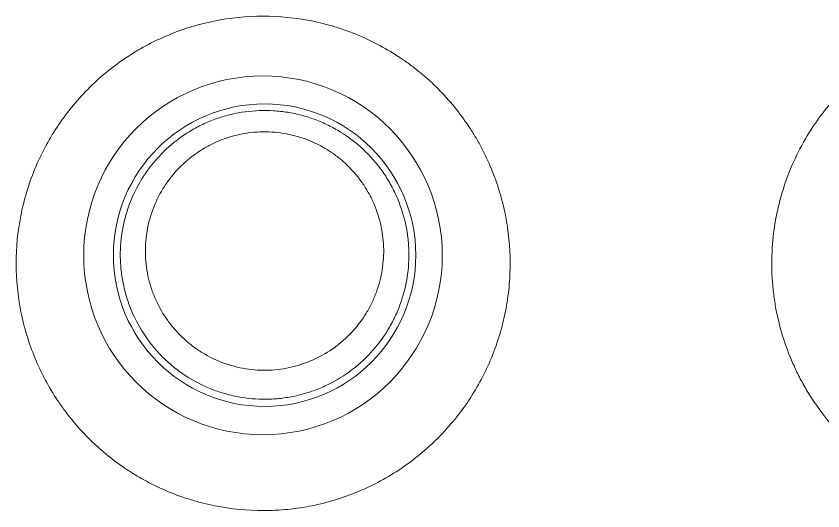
# Model space of a CAD drawing. Header units: inches. Extents: x 3778 to 56227, y -16914 to 35091.
# Drawn here: x 37834.736 to 37837.952, y 8405.98 to 8407.951 of the extents above; entities that cross this region are included whole.
import ezdxf

# ---------------------------------------------------------------- set-up
doc = ezdxf.new("R2010")
doc.units = ezdxf.units.IN
doc.header["$LTSCALE"] = 100
doc.header["$MEASUREMENT"] = 0
doc.layers.add('mark-B', color=2, linetype='Continuous', lineweight=20)
doc.layers.add('RC-LIGHT', color=7, linetype='Continuous')

# ---------------------------------------------------------------- blocks, each defined once
blk = doc.blocks.new('무풍1way 일반')
at = {"layer": 'mark-B'}
for centre, radius in [((507.5873, -432.6794), 0.7146), ((507.5873, -432.6794), 0.7146), ((507.5873, -432.6794), 0.7146), ((507.5873, -432.6794), 0.7146), ((507.5808, -432.6801), 0.6026)]:
    blk.add_circle(centre, radius, dxfattribs=at)
for points, knots in [([(503.8021, -432.0367), (503.8268, -432.0054), (503.8796, -431.9463), (503.9388, -431.8941), (503.9856, -431.8577), (504.0016, -431.8459), (504.0345, -431.8234), (504.0514, -431.8125), (504.1027, -431.7817), (504.1731, -431.7451), (504.2473, -431.7173), (504.3044, -431.6997), (504.3236, -431.6944), (504.3626, -431.685), (504.3823, -431.6809), (504.4412, -431.6703), (504.5201, -431.6612), (504.5995, -431.6616), (504.6594, -431.6655), (504.6794, -431.6674), (504.7192, -431.6725), (504.7389, -431.6756), (504.7975, -431.6868), (504.8743, -431.7063), (504.9485, -431.7349), (505.0032, -431.76), (505.0211, -431.7689), (505.0562, -431.7877), (505.0734, -431.7976), (505.124, -431.8287), (505.1564, -431.8513), (505.2028, -431.8883), (505.2179, -431.9011), (505.2475, -431.9276), (505.262, -431.9415), (505.3039, -431.9841), (505.3559, -432.0437), (505.4002, -432.1087), (505.4305, -432.1596), (505.4401, -432.1769), (505.4584, -432.2122), (505.467, -432.2302), (505.491, -432.2844), (505.5184, -432.3581), (505.5369, -432.4344), (505.5474, -432.4927), (505.5503, -432.5123), (505.5549, -432.5518), (505.5566, -432.5714), (505.5622, -432.6697), (505.5574, -432.7479), (505.5394, -432.8452), (505.5352, -432.8647), (505.5257, -432.9031), (505.5204, -432.9221), (505.5028, -432.9784), (505.475, -433.0518), (505.4384, -433.1217), (505.4076, -433.1728), (505.3968, -433.1896), (505.3744, -433.2222), (505.3627, -433.2381), (505.3263, -433.2847), (505.3002, -433.3142), (505.2585, -433.3562), (505.2441, -433.3698), (505.2145, -433.3962), (505.1991, -433.409), (505.152, -433.4461), (505.0867, -433.4912), (505.0168, -433.5281), (504.9626, -433.5527), (504.9442, -433.5603), (504.9069, -433.5746), (504.8878, -433.5812), (504.8304, -433.5991), (504.7915, -433.6087), (504.752, -433.616)], [0, 0, 0, 0, 0.03125, 0.0625, 0.0625, 0.078125, 0.078125, 0.09375, 0.09375, 0.125, 0.15625, 0.15625, 0.171875, 0.171875, 0.1875, 0.1875, 0.21875, 0.25, 0.25, 0.265625, 0.265625, 0.28125, 0.28125, 0.3125, 0.34375, 0.34375, 0.359375, 0.359375, 0.375, 0.375, 0.40625, 0.40625, 0.421875, 0.421875, 0.4375, 0.4375, 0.46875, 0.5, 0.5, 0.515625, 0.515625, 0.53125, 0.53125, 0.5625, 0.59375, 0.59375, 0.609375, 0.609375, 0.625, 0.625, 0.6875, 0.6875, 0.703125, 0.703125, 0.71875, 0.71875, 0.75, 0.78125, 0.78125, 0.796875, 0.796875, 0.8125, 0.8125, 0.84375, 0.84375, 0.859375, 0.859375, 0.875, 0.875, 0.90625, 0.9375, 0.9375, 0.953125, 0.953125, 0.96875, 0.96875, 1, 1, 1, 1]), ([(503.8021, -432.0367), (503.8268, -432.0054), (503.8796, -431.9463), (503.9388, -431.8941), (503.9856, -431.8577), (504.0016, -431.8459), (504.0345, -431.8234), (504.0514, -431.8125), (504.1027, -431.7817), (504.1731, -431.7451), (504.2473, -431.7173), (504.3044, -431.6997), (504.3236, -431.6944), (504.3626, -431.685), (504.3823, -431.6809), (504.4412, -431.6703), (504.5201, -431.6612), (504.5995, -431.6616), (504.6594, -431.6655), (504.6794, -431.6674), (504.7192, -431.6725), (504.7389, -431.6756), (504.7975, -431.6868), (504.8743, -431.7063), (504.9485, -431.7349), (505.0032, -431.76), (505.0211, -431.7689), (505.0562, -431.7877), (505.0734, -431.7976), (505.124, -431.8287), (505.1564, -431.8513), (505.2028, -431.8883), (505.2179, -431.9011), (505.2475, -431.9276), (505.262, -431.9415), (505.3039, -431.9841), (505.3559, -432.0437), (505.4002, -432.1087), (505.4305, -432.1596), (505.4401, -432.1769), (505.4584, -432.2122), (505.467, -432.2302), (505.491, -432.2844), (505.5184, -432.3581), (505.5369, -432.4344), (505.5474, -432.4927), (505.5503, -432.5123), (505.5549, -432.5518), (505.5566, -432.5714), (505.5622, -432.6697), (505.5574, -432.7479), (505.5394, -432.8452), (505.5352, -432.8647), (505.5257, -432.9031), (505.5204, -432.9221), (505.5028, -432.9784), (505.475, -433.0518), (505.4384, -433.1217), (505.4076, -433.1728), (505.3968, -433.1896), (505.3744, -433.2222), (505.3627, -433.2381), (505.3263, -433.2847), (505.3002, -433.3142), (505.2585, -433.3562), (505.2441, -433.3698), (505.2145, -433.3962), (505.1991, -433.409), (505.152, -433.4461), (505.0867, -433.4912), (505.0168, -433.5281), (504.9626, -433.5527), (504.9442, -433.5603), (504.9069, -433.5746), (504.8878, -433.5812), (504.8304, -433.5991), (504.7915, -433.6087), (504.752, -433.616)], [0, 0, 0, 0, 0.03125, 0.0625, 0.0625, 0.078125, 0.078125, 0.09375, 0.09375, 0.125, 0.15625, 0.15625, 0.171875, 0.171875, 0.1875, 0.1875, 0.21875, 0.25, 0.25, 0.265625, 0.265625, 0.28125, 0.28125, 0.3125, 0.34375, 0.34375, 0.359375, 0.359375, 0.375, 0.375, 0.40625, 0.40625, 0.421875, 0.421875, 0.4375, 0.4375, 0.46875, 0.5, 0.5, 0.515625, 0.515625, 0.53125, 0.53125, 0.5625, 0.59375, 0.59375, 0.609375, 0.609375, 0.625, 0.625, 0.6875, 0.6875, 0.703125, 0.703125, 0.71875, 0.71875, 0.75, 0.78125, 0.78125, 0.796875, 0.796875, 0.8125, 0.8125, 0.84375, 0.84375, 0.859375, 0.859375, 0.875, 0.875, 0.90625, 0.9375, 0.9375, 0.953125, 0.953125, 0.96875, 0.96875, 1, 1, 1, 1]), ([(507.5873, -433.6324), (507.5219, -433.6324), (507.4576, -433.626), (507.3627, -433.6071), (507.3313, -433.5992), (507.2847, -433.585), (507.2692, -433.5799), (507.2385, -433.5688), (507.2233, -433.563), (507.1486, -433.5318), (507.0919, -433.5014), (507.0249, -433.4564), (507.0117, -433.4471), (506.9857, -433.4277), (506.9729, -433.4176), (506.9353, -433.3867), (506.9115, -433.365), (506.8436, -433.2967), (506.803, -433.247), (506.7582, -433.1797), (506.7495, -433.166), (506.733, -433.1383), (506.7093, -433.0962), (506.6753, -433.0239), (506.6538, -432.9637), (506.6398, -432.9176), (506.6355, -432.9021), (506.6277, -432.8708), (506.6241, -432.855), (506.6085, -432.7761), (506.6022, -432.7126), (506.6021, -432.6168), (506.6036, -432.5848), (506.6082, -432.5366), (506.6102, -432.5205), (506.6148, -432.4887), (506.6176, -432.4729), (506.633, -432.3944), (506.6513, -432.3333), (506.6817, -432.259), (506.6882, -432.2442), (506.7019, -432.2149), (506.7092, -432.2004), (506.7318, -432.1577), (506.7482, -432.1301), (506.8012, -432.05), (506.8416, -432.0002), (506.8988, -431.9425), (506.9105, -431.9312), (506.9344, -431.9094), (506.9709, -431.8776), (507.0352, -431.8295), (507.0903, -431.7961), (507.1473, -431.7653), (507.1769, -431.7512), (507.2667, -431.7136), (507.3284, -431.6947), (507.4234, -431.6756), (507.4556, -431.6707), (507.5207, -431.6642), (507.5531, -431.6625), (507.6501, -431.6624), (507.7143, -431.6687), (507.7941, -431.6845), (507.8101, -431.6881), (507.8417, -431.696), (507.8886, -431.7091), (507.9645, -431.7363), (508.0228, -431.7639), (508.0655, -431.7868), (508.0796, -431.7948), (508.1074, -431.8116), (508.1212, -431.8203), (508.1886, -431.8655), (508.2382, -431.9064), (508.3062, -431.9746), (508.3278, -431.9985), (508.3586, -432.0362), (508.3686, -432.049), (508.3878, -432.075), (508.397, -432.0881), (508.4415, -432.1549), (508.4716, -432.2113), (508.5085, -432.3005), (508.5194, -432.3311), (508.538, -432.3926), (508.5458, -432.4237), (508.5645, -432.5175), (508.5709, -432.5811), (508.5712, -432.7105), (508.565, -432.7741), (508.5466, -432.8681), (508.539, -432.8991), (508.5205, -432.9607), (508.5097, -432.9914), (508.4731, -433.0807), (508.4432, -433.1372), (508.3902, -433.2175), (508.3711, -433.2435), (508.3301, -433.2939), (508.3086, -433.3179), (508.2407, -433.3865), (508.1913, -433.4275), (508.1108, -433.4819), (508.0828, -433.4988), (508.0258, -433.5296), (507.9676, -433.5574), (507.907, -433.5794), (507.8606, -433.5936), (507.845, -433.598), (507.8135, -433.606), (507.7976, -433.6097), (507.7175, -433.6258), (507.6528, -433.6323), (507.5873, -433.6324)], [0, 0, 0, 0, 0.03125, 0.03125, 0.046875, 0.046875, 0.054687, 0.054687, 0.0625, 0.0625, 0.09375, 0.09375, 0.101562, 0.101562, 0.109375, 0.109375, 0.125, 0.125, 0.15625, 0.15625, 0.164062, 0.164062, 0.171875, 0.1875, 0.203125, 0.203125, 0.210937, 0.210937, 0.21875, 0.21875, 0.25, 0.25, 0.265625, 0.265625, 0.273437, 0.273437, 0.28125, 0.28125, 0.3125, 0.3125, 0.320312, 0.320312, 0.328125, 0.328125, 0.34375, 0.34375, 0.375, 0.375, 0.382812, 0.382812, 0.390625, 0.40625, 0.421875, 0.421875, 0.4375, 0.4375, 0.46875, 0.46875, 0.484375, 0.484375, 0.5, 0.5, 0.53125, 0.53125, 0.539062, 0.539062, 0.546875, 0.5625, 0.578125, 0.578125, 0.585937, 0.585937, 0.59375, 0.59375, 0.625, 0.625, 0.640625, 0.640625, 0.648437, 0.648437, 0.65625, 0.65625, 0.6875, 0.6875, 0.703125, 0.703125, 0.71875, 0.71875, 0.75, 0.75, 0.78125, 0.78125, 0.796875, 0.796875, 0.8125, 0.8125, 0.84375, 0.84375, 0.859375, 0.859375, 0.875, 0.875, 0.90625, 0.90625, 0.921875, 0.921875, 0.9375, 0.953125, 0.953125, 0.960937, 0.960937, 0.96875, 0.96875, 1, 1, 1, 1]), ([(507.5873, -433.6324), (507.5219, -433.6324), (507.4576, -433.626), (507.3627, -433.6071), (507.3313, -433.5992), (507.2847, -433.585), (507.2692, -433.5799), (507.2385, -433.5688), (507.2233, -433.563), (507.1486, -433.5318), (507.0919, -433.5014), (507.0249, -433.4564), (507.0117, -433.4471), (506.9857, -433.4277), (506.9729, -433.4176), (506.9353, -433.3867), (506.9115, -433.365), (506.8436, -433.2967), (506.803, -433.247), (506.7582, -433.1797), (506.7495, -433.166), (506.733, -433.1383), (506.7093, -433.0962), (506.6753, -433.0239), (506.6538, -432.9637), (506.6398, -432.9176), (506.6355, -432.9021), (506.6277, -432.8708), (506.6241, -432.855), (506.6085, -432.7761), (506.6022, -432.7126), (506.6021, -432.6168), (506.6036, -432.5848), (506.6082, -432.5366), (506.6102, -432.5205), (506.6148, -432.4887), (506.6176, -432.4729), (506.633, -432.3944), (506.6513, -432.3333), (506.6817, -432.259), (506.6882, -432.2442), (506.7019, -432.2149), (506.7092, -432.2004), (506.7318, -432.1577), (506.7482, -432.1301), (506.8012, -432.05), (506.8416, -432.0002), (506.8988, -431.9425), (506.9105, -431.9312), (506.9344, -431.9094), (506.9709, -431.8776), (507.0352, -431.8295), (507.0903, -431.7961), (507.1473, -431.7653), (507.1769, -431.7512), (507.2667, -431.7136), (507.3284, -431.6947), (507.4234, -431.6756), (507.4556, -431.6707), (507.5207, -431.6642), (507.5531, -431.6625), (507.6501, -431.6624), (507.7143, -431.6687), (507.7941, -431.6845), (507.8101, -431.6881), (507.8417, -431.696), (507.8886, -431.7091), (507.9645, -431.7363), (508.0228, -431.7639), (508.0655, -431.7868), (508.0796, -431.7948), (508.1074, -431.8116), (508.1212, -431.8203), (508.1886, -431.8655), (508.2382, -431.9064), (508.3062, -431.9746), (508.3278, -431.9985), (508.3586, -432.0362), (508.3686, -432.049), (508.3878, -432.075), (508.397, -432.0881), (508.4415, -432.1549), (508.4716, -432.2113), (508.5085, -432.3005), (508.5194, -432.3311), (508.538, -432.3926), (508.5458, -432.4237), (508.5645, -432.5175), (508.5709, -432.5811), (508.5712, -432.7105), (508.565, -432.7741), (508.5466, -432.8681), (508.539, -432.8991), (508.5205, -432.9607), (508.5097, -432.9914), (508.4731, -433.0807), (508.4432, -433.1372), (508.3902, -433.2175), (508.3711, -433.2435), (508.3301, -433.2939), (508.3086, -433.3179), (508.2407, -433.3865), (508.1913, -433.4275), (508.1108, -433.4819), (508.0828, -433.4988), (508.0258, -433.5296), (507.9676, -433.5574), (507.907, -433.5794), (507.8606, -433.5936), (507.845, -433.598), (507.8135, -433.606), (507.7976, -433.6097), (507.7175, -433.6258), (507.6528, -433.6323), (507.5873, -433.6324)], [0, 0, 0, 0, 0.03125, 0.03125, 0.046875, 0.046875, 0.054687, 0.054687, 0.0625, 0.0625, 0.09375, 0.09375, 0.101562, 0.101562, 0.109375, 0.109375, 0.125, 0.125, 0.15625, 0.15625, 0.164062, 0.164062, 0.171875, 0.1875, 0.203125, 0.203125, 0.210937, 0.210937, 0.21875, 0.21875, 0.25, 0.25, 0.265625, 0.265625, 0.273437, 0.273437, 0.28125, 0.28125, 0.3125, 0.3125, 0.320312, 0.320312, 0.328125, 0.328125, 0.34375, 0.34375, 0.375, 0.375, 0.382812, 0.382812, 0.390625, 0.40625, 0.421875, 0.421875, 0.4375, 0.4375, 0.46875, 0.46875, 0.484375, 0.484375, 0.5, 0.5, 0.53125, 0.53125, 0.539062, 0.539062, 0.546875, 0.5625, 0.578125, 0.578125, 0.585937, 0.585937, 0.59375, 0.59375, 0.625, 0.625, 0.640625, 0.640625, 0.648437, 0.648437, 0.65625, 0.65625, 0.6875, 0.6875, 0.703125, 0.703125, 0.71875, 0.71875, 0.75, 0.75, 0.78125, 0.78125, 0.796875, 0.796875, 0.8125, 0.8125, 0.84375, 0.84375, 0.859375, 0.859375, 0.875, 0.875, 0.90625, 0.90625, 0.921875, 0.921875, 0.9375, 0.953125, 0.953125, 0.960937, 0.960937, 0.96875, 0.96875, 1, 1, 1, 1]), ([(507.1886, -433.1022), (507.1608, -433.0763), (507.136, -433.0481), (507.1031, -433.0024), (507.0928, -432.9866), (507.0738, -432.9538), (507.0651, -432.9371), (507.0418, -432.8859), (507.0297, -432.8506), (507.0167, -432.7957), (507.0132, -432.777), (507.0082, -432.7398), (507.0066, -432.7211), (507.0046, -432.6652), (507.0068, -432.6278), (507.0187, -432.5531), (507.0283, -432.5169), (507.0477, -432.4643), (507.0551, -432.4471), (507.0715, -432.4132), (507.0806, -432.3965), (507.1102, -432.3484), (507.1328, -432.3185), (507.171, -432.2772), (507.1845, -432.2639), (507.2129, -432.2387), (507.2277, -432.2269), (507.2733, -432.1937), (507.3057, -432.1747), (507.3573, -432.151), (507.375, -432.1438), (507.4108, -432.1315), (507.4469, -432.121), (507.4839, -432.114), (507.512, -432.1102), (507.5214, -432.1091), (507.5403, -432.1075), (507.5498, -432.1069), (507.5974, -432.1051), (507.635, -432.1074), (507.6907, -432.1164), (507.7092, -432.1203), (507.7368, -432.1276), (507.7459, -432.1303), (507.764, -432.136), (507.773, -432.1391), (507.8172, -432.1556), (507.8509, -432.1721), (507.8991, -432.2018), (507.9148, -432.2126), (507.9449, -432.2357), (507.9594, -432.2479), (507.9871, -432.2737), (508.0003, -432.2873), (508.0253, -432.3157), (508.037, -432.3304), (508.0697, -432.376), (508.0886, -432.4084), (508.1082, -432.4514), (508.1119, -432.4601), (508.1188, -432.4777), (508.1286, -432.5041), (508.1415, -432.549), (508.1483, -432.5857), (508.1534, -432.6229), (508.155, -432.6419), (508.157, -432.6983), (508.1547, -432.7356), (508.1458, -432.7909), (508.1419, -432.8093), (508.1323, -432.8459), (508.1266, -432.8639), (508.1071, -432.9166), (508.0907, -432.9502), (508.0612, -432.9983), (508.0505, -433.014), (508.0276, -433.0441), (508.0156, -433.0585), (507.9774, -433.0997), (507.9493, -433.1247), (507.9032, -433.1582), (507.8873, -433.1685), (507.8548, -433.1875), (507.8215, -433.2049), (507.7865, -433.2189), (507.7507, -433.2313), (507.7323, -433.2366), (507.6771, -433.2498), (507.6398, -433.2548), (507.5832, -433.2569), (507.5642, -433.2567), (507.5262, -433.2543), (507.5074, -433.2522), (507.4516, -433.2432), (507.4152, -433.2336), (507.3708, -433.217), (507.3619, -433.2134), (507.3445, -433.2059), (507.3187, -433.1941), (507.2941, -433.1804), (507.2463, -433.1509), (507.2164, -433.1282), (507.1886, -433.1022)], [0, 0, 0, 0, 0.03125, 0.03125, 0.046875, 0.046875, 0.0625, 0.0625, 0.09375, 0.09375, 0.109375, 0.109375, 0.125, 0.125, 0.15625, 0.15625, 0.1875, 0.1875, 0.203125, 0.203125, 0.21875, 0.21875, 0.25, 0.25, 0.265625, 0.265625, 0.28125, 0.28125, 0.3125, 0.3125, 0.328125, 0.328125, 0.34375, 0.359375, 0.359375, 0.367187, 0.367187, 0.375, 0.375, 0.40625, 0.40625, 0.421875, 0.421875, 0.429687, 0.429687, 0.4375, 0.4375, 0.46875, 0.46875, 0.484375, 0.484375, 0.5, 0.5, 0.515625, 0.515625, 0.53125, 0.53125, 0.5625, 0.5625, 0.570312, 0.570312, 0.578125, 0.59375, 0.609375, 0.609375, 0.625, 0.625, 0.65625, 0.65625, 0.671875, 0.671875, 0.6875, 0.6875, 0.71875, 0.71875, 0.734375, 0.734375, 0.75, 0.75, 0.78125, 0.78125, 0.796875, 0.796875, 0.8125, 0.828125, 0.828125, 0.84375, 0.84375, 0.875, 0.875, 0.890625, 0.890625, 0.90625, 0.90625, 0.9375, 0.9375, 0.945313, 0.945313, 0.953125, 0.96875, 0.96875, 1, 1, 1, 1]), ([(507.2573, -433.0439), (507.2687, -433.0546), (507.2807, -433.0648), (507.3055, -433.0836), (507.3311, -433.1012), (507.3582, -433.1162), (507.3862, -433.1299), (507.4007, -433.1362), (507.4448, -433.1526), (507.4749, -433.1605), (507.5211, -433.1679), (507.5366, -433.1696), (507.5681, -433.1716), (507.5838, -433.1717), (507.6306, -433.1699), (507.6614, -433.1657), (507.7071, -433.1547), (507.7223, -433.1503), (507.7518, -433.14), (507.7807, -433.1283), (507.8082, -433.1139), (507.835, -433.0982), (507.8481, -433.0896), (507.8862, -433.0618), (507.9093, -433.0412), (507.9407, -433.0071), (507.9507, -432.9952), (507.9694, -432.9703), (507.9783, -432.9573), (508.0025, -432.9176), (508.016, -432.8899), (508.032, -432.8464), (508.0367, -432.8315), (508.0446, -432.8014), (508.0477, -432.7862), (508.055, -432.7406), (508.0568, -432.7099), (508.0551, -432.6634), (508.0538, -432.6478), (508.0496, -432.6172), (508.044, -432.5869), (508.0354, -432.5573), (508.0254, -432.528), (508.0196, -432.5136), (508.0002, -432.471), (507.9847, -432.4443), (507.9577, -432.4067), (507.948, -432.3946), (507.9274, -432.3712), (507.9165, -432.3599), (507.8936, -432.3386), (507.8817, -432.3285), (507.8568, -432.3095), (507.8438, -432.3006), (507.804, -432.276), (507.7761, -432.2624), (507.7323, -432.2461), (507.7173, -432.2413), (507.6869, -432.2333), (507.6716, -432.2301), (507.6255, -432.2227), (507.5944, -432.2208), (507.5472, -432.2226), (507.5315, -432.224), (507.5006, -432.2283), (507.47, -432.234), (507.4401, -432.2428), (507.4106, -432.2531), (507.3959, -432.259), (507.3533, -432.2787), (507.3266, -432.2944), (507.289, -432.3219), (507.2768, -432.3317), (507.2534, -432.3526), (507.2423, -432.3635), (507.2108, -432.3977), (507.1922, -432.4223), (507.1679, -432.4621), (507.1603, -432.4759), (507.1468, -432.5038), (507.1408, -432.518), (507.1248, -432.5614), (507.117, -432.5912), (507.1072, -432.6528), (507.1054, -432.6836), (507.1071, -432.7297), (507.1084, -432.7451), (507.1126, -432.7758), (507.1155, -432.7912), (507.1262, -432.8364), (507.1362, -432.8655), (507.1554, -432.9076), (507.1625, -432.9215), (507.1782, -432.9485), (507.1867, -432.9615), (507.2138, -432.9992), (507.2343, -433.0225), (507.2573, -433.0439)], [0, 0, 0, 0, 0.015625, 0.015625, 0.03125, 0.046875, 0.046875, 0.0625, 0.0625, 0.09375, 0.09375, 0.109375, 0.109375, 0.125, 0.125, 0.15625, 0.15625, 0.171875, 0.171875, 0.1875, 0.203125, 0.203125, 0.21875, 0.21875, 0.25, 0.25, 0.265625, 0.265625, 0.28125, 0.28125, 0.3125, 0.3125, 0.328125, 0.328125, 0.34375, 0.34375, 0.375, 0.375, 0.390625, 0.390625, 0.40625, 0.421875, 0.421875, 0.4375, 0.4375, 0.46875, 0.46875, 0.484375, 0.484375, 0.5, 0.5, 0.515625, 0.515625, 0.53125, 0.53125, 0.5625, 0.5625, 0.578125, 0.578125, 0.59375, 0.59375, 0.625, 0.625, 0.640625, 0.640625, 0.65625, 0.671875, 0.671875, 0.6875, 0.6875, 0.71875, 0.71875, 0.734375, 0.734375, 0.75, 0.75, 0.78125, 0.78125, 0.796875, 0.796875, 0.8125, 0.8125, 0.84375, 0.84375, 0.875, 0.875, 0.890625, 0.890625, 0.90625, 0.90625, 0.9375, 0.9375, 0.953125, 0.953125, 0.96875, 0.96875, 1, 1, 1, 1])]:
    blk.add_open_spline(points, degree=3, knots=knots, dxfattribs=at)

msp = doc.modelspace()

# ---------------------------------------------------------------- block references
at = {"layer": 'RC-LIGHT', "color": 8, "rotation": 180}
msp.add_blockref('무풍1way 일반', (38343.3074, 7974.3183), dxfattribs=at)

doc.saveas('drawing.dxf')
